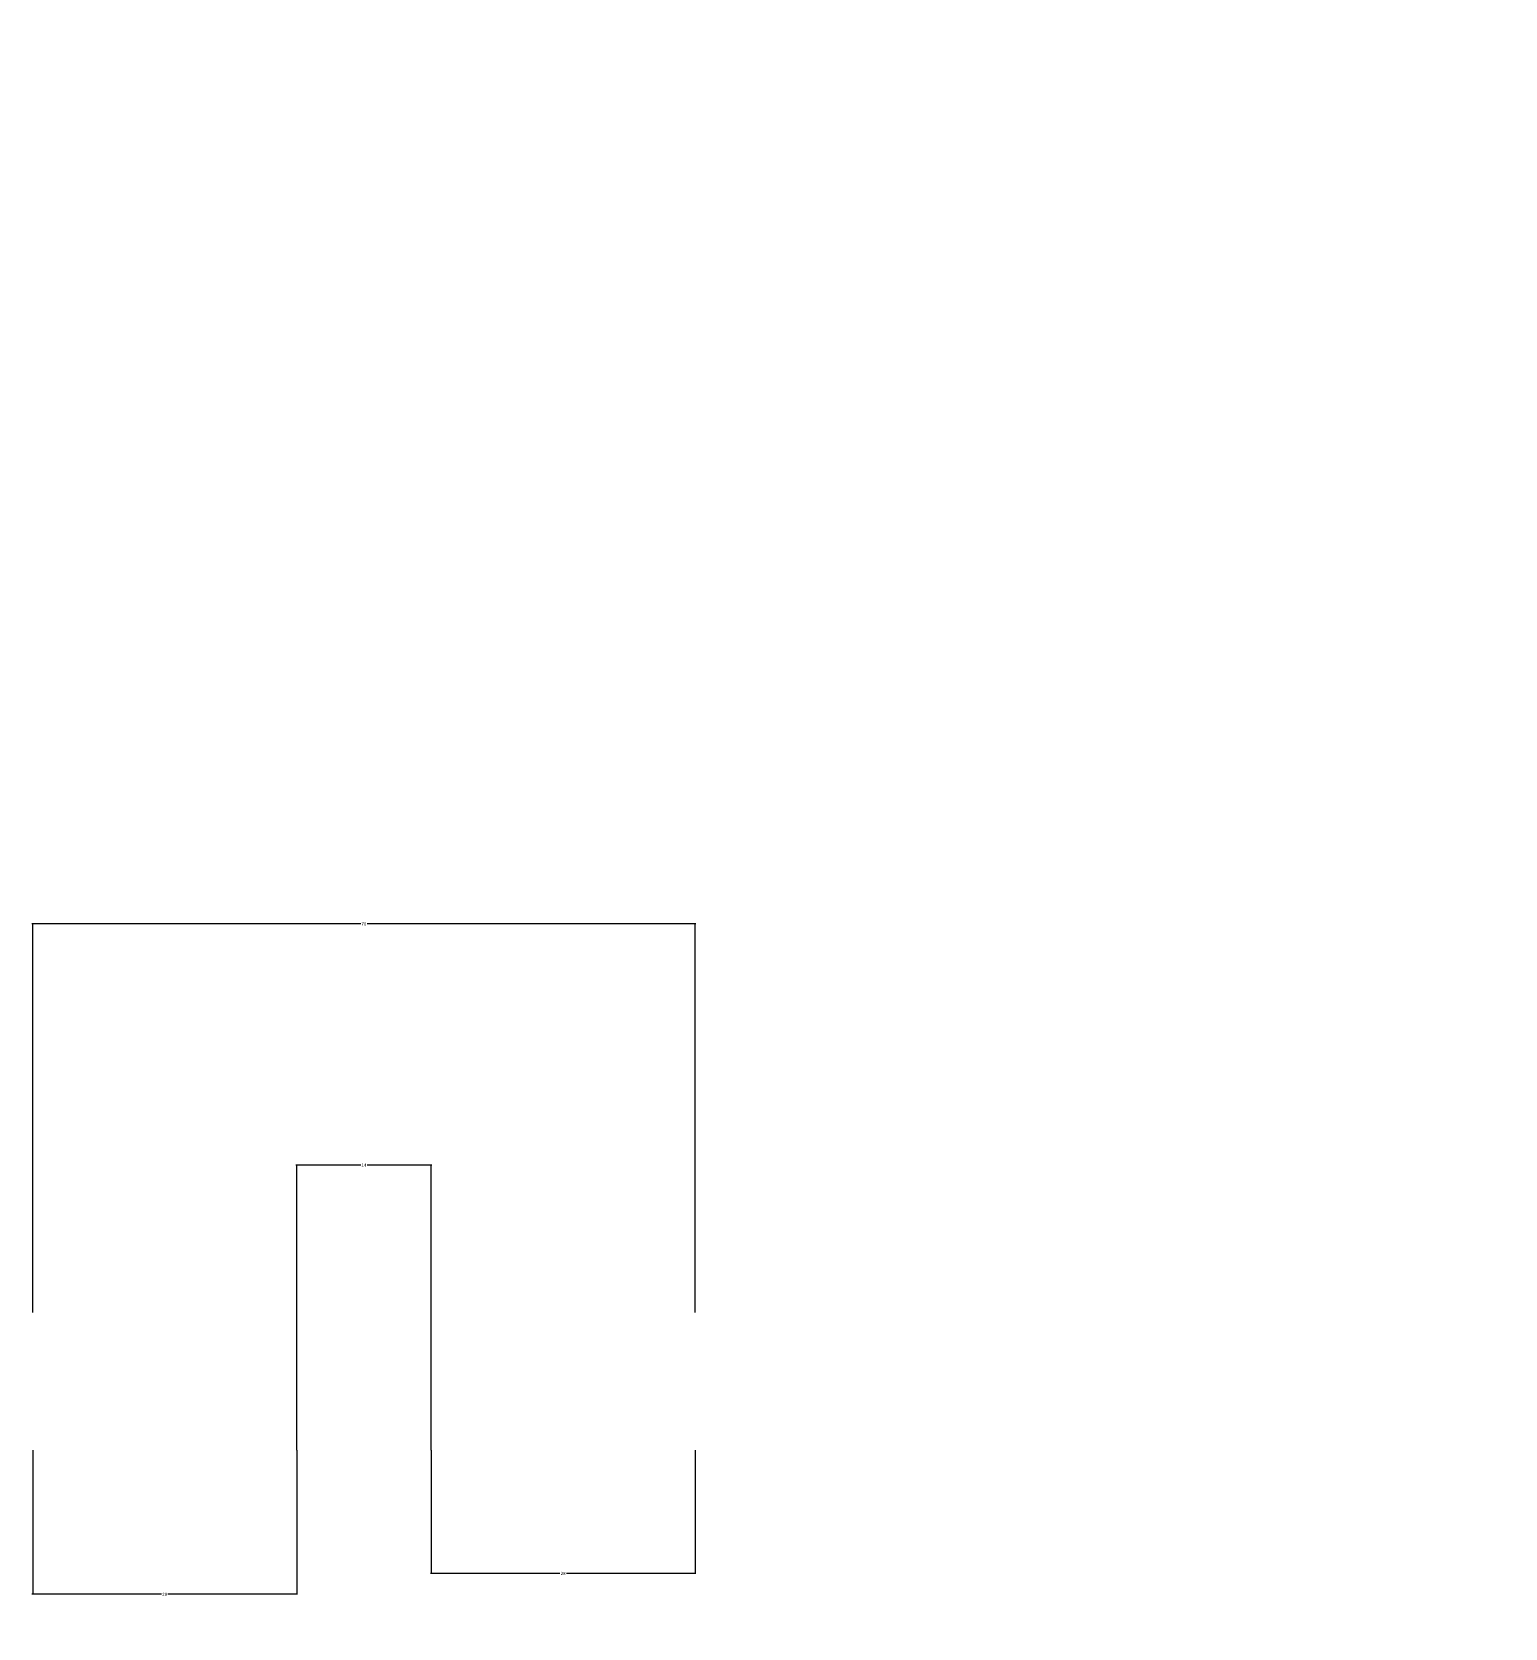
# Model space of a CAD drawing. Header units: metres. Extents: x 0 to 5442, y 0 to 7067.
# Drawn here: x 1579.8 to 2040.2, y 3789.7 to 4288.4 of the extents above; entities that cross this region are included whole.
import ezdxf

# ---------------------------------------------------------------- set-up
doc = ezdxf.new("R2010")
doc.units = ezdxf.units.M
doc.layers.add('DIM', color=3, linetype='Continuous')
doc.dimstyles.get("Standard").update_dxf_attribs({"dimtxt": 2.5, "dimasz": 2.5, "dimexe": 1.25, "dimexo": 0.625, "dimtad": 1, "dimcen": 2.5, "dimazin": 3, "dimtfac": 1, "dimtmove": 0, "dimatfit": 3})

# ---------------------------------------------------------------- blocks, each defined once
blk = doc.blocks.new('*D44')
for p, q in [((1682.6, 4009.68), (1579.85, 4009.68)), ((1580.1, 3888.27), (1580.1, 4009.68)), ((1787.35, 4009.68), (1684.6, 4009.68)), ((1787.1, 3888.27), (1787.1, 4009.68))]:
    blk.add_line(p, q)
at = {"layer": 'Defpoints'}
for p in [(1787.1, 4009.68), (1580.1, 3888.27), (1787.1, 3888.27)]:
    blk.add_point(p, dxfattribs=at)
at = {"layer": 'DIM', "insert": (1683.6, 4009.68), "char_height": 1, "attachment_point": 5}
blk.add_mtext('70', dxfattribs=at)
blk = doc.blocks.new('*D45')
for p, q in [((1682.6, 3934.34), (1662.35, 3934.34)), ((1662.6, 3845.28), (1662.6, 3934.34)), ((1704.85, 3934.34), (1684.6, 3934.34)), ((1704.6, 3845.28), (1704.6, 3934.34))]:
    blk.add_line(p, q)
at = {"layer": 'Defpoints'}
for p in [(1704.6, 3934.34), (1662.6, 3845.28), (1704.6, 3845.28)]:
    blk.add_point(p, dxfattribs=at)
at = {"layer": 'DIM', "insert": (1683.6, 3934.34), "char_height": 1, "attachment_point": 5}
blk.add_mtext('14', dxfattribs=at)
blk = doc.blocks.new('*D46')
for p, q in [((1580.1, 3845.28), (1580.1, 3800.24)), ((1662.6, 3845.28), (1662.6, 3800.24)), ((1620.35, 3800.24), (1579.85, 3800.24)), ((1662.85, 3800.24), (1622.35, 3800.24))]:
    blk.add_line(p, q)
at = {"layer": 'Defpoints'}
for p in [(1580.1, 3845.28), (1662.6, 3845.28), (1662.6, 3800.24)]:
    blk.add_point(p, dxfattribs=at)
at = {"layer": 'DIM', "insert": (1621.35, 3800.24), "char_height": 1, "attachment_point": 5}
blk.add_mtext('28', dxfattribs=at)
blk = doc.blocks.new('*D47')
for p, q in [((1704.6, 3845.28), (1704.6, 3806.78)), ((1787.1, 3845.28), (1787.1, 3806.78)), ((1744.85, 3806.78), (1704.35, 3806.78)), ((1787.35, 3806.78), (1746.85, 3806.78))]:
    blk.add_line(p, q)
at = {"layer": 'Defpoints'}
for p in [(1704.6, 3845.28), (1787.1, 3845.28), (1787.1, 3806.78)]:
    blk.add_point(p, dxfattribs=at)
at = {"layer": 'DIM', "insert": (1745.85, 3806.78), "char_height": 1, "attachment_point": 5}
blk.add_mtext('28', dxfattribs=at)

msp = doc.modelspace()

# ---------------------------------------------------------------- dimensions: what is measured, and where the dimension line sits
at = {"layer": 'DIM'}
for base, p1, p2, text, picture, middle in [((1787.1, 4009.68), (1787.1, 3888.27), (1580.1, 3888.27), '70', '*D44', (1683.6, 4009.68)), ((1704.6, 3934.34), (1704.6, 3845.28), (1662.6, 3845.28), '14', '*D45', (1683.6, 3934.34)), ((1662.6, 3800.24), (1662.6, 3845.28), (1580.1, 3845.28), '28', '*D46', (1621.35, 3800.24)), ((1787.1, 3806.78), (1787.1, 3845.28), (1704.6, 3845.28), '28', '*D47', (1745.85, 3806.78))]:
    dim = msp.add_linear_dim(base=base, p1=p1, p2=p2, text=text, dimstyle='Standard', dxfattribs=at)
    dim.commit()
    dim.dimension.update_dxf_attribs({"geometry": picture, "text_midpoint": middle})

# ---------------------------------------------------------------- leaders
msp.add_leader([(1786.24, 3359.5), (2634.82, 4288.36)], dimstyle='Standard', dxfattribs=at)

doc.saveas('drawing.dxf')
